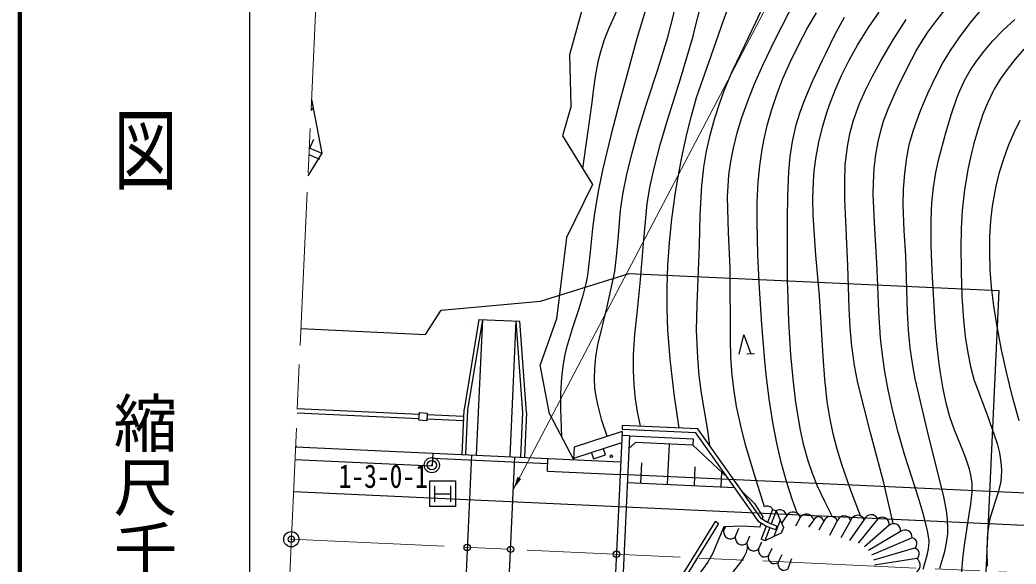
# Model space of a CAD drawing. Units: millimetres at full size, sheet at 1:1000; details may follow other scales. Extents: x 40000 to 680000, y 20000 to 380000.
# Drawn here: x 40000 to 118056, y 277463 to 320074 of the extents above; entities that cross this region are included whole.
import ezdxf
from ezdxf.enums import TextEntityAlignment as Align

# ---------------------------------------------------------------- set-up
doc = ezdxf.new("R2010")
doc.units = ezdxf.units.MM
doc.header["$LTSCALE"] = 1000
doc.header["$PDMODE"] = 32
doc.header["$PDSIZE"] = 500
doc.linetypes.add('CHAIN', pattern=[18.5, 12, -1.5, 3.5, -1.5])
for name, color, linetype, lineweight in [('M-BGD', 7, 'Continuous', 25), ('M-BMK', 2, 'CHAIN', 13), ('M-BMK-ROW', 30, 'Continuous', 25), ('M-BMK-SRVR', 3, 'Continuous', 25), ('M-STR-HTXT', 7, 'Continuous', 13), ('M-STR-STR1', 1, 'Continuous', 25), ('M-TTL', 2, 'Continuous', 140), ('M-TTL-BAND', 7, 'Continuous', 25)]:
    doc.layers.add(name, color=color, linetype=linetype, lineweight=lineweight)
doc.layers.add('M-OTRS1', color=6, linetype='Continuous')
doc.layers.add('M-OTRS2', color=6, linetype='Continuous')
doc.styles.add('@ＭＳ ゴシック', font='')
doc.styles.add('ＭＳ ゴシック', font='')
doc.styles.get('@ＭＳ ゴシック').set_extended_font_data('@MS Gothic')
doc.styles.get('ＭＳ ゴシック').set_extended_font_data('MS Gothic')

# ---------------------------------------------------------------- blocks, each defined once
blk = doc.blocks.new('BUHIN17')
at = {"color": 7, "linetype": 'Continuous', "lineweight": 25}
blk.add_line((-706, -282), (-595, -872), dxfattribs=at)
blk.add_lwpolyline([(-818, 311), (737, 139), (-649, -588)], dxfattribs=at)
blk = doc.blocks.new('filled_arrow')
at = {"color": 0, "linetype": 'Continuous', "lineweight": -2}
blk.add_solid([(7.5, 1.25), (0, 0), (7.5, -1.25)], dxfattribs=at)
blk = doc.blocks.new('BUHIN20')
at = {"color": 3, "linetype": 'Continuous', "lineweight": 25}
blk.add_circle((0, 0), 597, dxfattribs=at)

msp = doc.modelspace()

# ---------------------------------------------------------------- linework, layer by layer
at = {"layer": 'M-BGD'}
for p, q in [((83102, 317378), (84315, 321839)), ((83199, 313355), (83102, 317378)), ((62847, 313834), (63660, 309640)), ((62808, 312977), (62977, 313164)), ((83199, 313355), (82508, 310997)), ((62729, 310040), (63023, 310725)), ((82508, 310997), (84864, 307192)), ((62674, 310063), (63660, 309640)), ((63660, 309640), (62572, 307853)), ((62649, 309530), (63463, 309181)), ((84864, 307192), (82816, 303041)), ((82816, 303041), (82032, 296656)), ((75967, 296624), (74797, 289580)), ((75967, 296624), (79168, 296477)), ((82032, 296656), (80762, 293065)), ((75093, 289531), (76269, 296610)), ((75781, 285996), (76269, 296610)), ((78866, 296491), (78379, 285877)), ((78866, 296491), (79388, 289333)), ((79689, 289337), (79168, 296477)), ((81491, 289237), (80762, 293065)), ((71290, 289170), (61733, 289608)), ((61719, 289309), (71271, 288870)), ((71896, 288841), (74755, 288710)), ((74769, 289010), (71914, 289141)), ((74793, 289544), (74633, 286049)), ((74932, 286035), (75093, 289531)), ((79388, 289333), (79228, 285838)), ((79689, 289337), (79528, 285824)), ((81491, 289237), (83374, 285647)), ((87200, 288312), (87186, 288012)), ((93112, 288041), (87200, 288312)), ((98120, 281001), (93112, 288041)), ((87179, 287850), (83418, 286621)), ((87763, 287500), (86951, 269819)), ((87179, 287850), (87024, 284479)), ((87763, 287500), (87164, 287528)), ((92952, 287748), (87186, 288012)), ((87763, 287500), (92758, 287271)), ((92758, 287271), (92735, 286771)), ((97909, 280780), (92952, 287748)), ((61597, 286648), (87070, 285478)), ((61652, 286645), (61657, 286751)), ((83418, 286621), (83374, 285647)), ((87138, 286956), (83377, 285727)), ((88240, 286978), (87717, 286501)), ((92735, 286771), (88240, 286978)), ((90746, 283709), (90891, 286856)), ((95466, 284215), (92735, 286771)), ((72339, 285153), (72385, 286152)), ((72367, 285753), (81357, 285340)), ((81330, 284740), (81376, 285739)), ((61551, 285649), (72339, 285153)), ((88646, 283806), (88718, 285379)), ((92846, 283613), (92914, 285078)), ((81330, 284740), (87024, 284479)), ((94946, 283516), (95000, 284678)), ((72498, 283599), (72498, 282349)), ((73748, 283599), (73748, 282349)), ((87596, 283854), (95997, 283468)), ((61436, 283151), (86909, 281981)), ((72498, 282974), (73748, 282974)), ((96574, 283174), (97551, 282219)), ((97551, 282219), (98218, 281162)), ((98575, 280708), (98120, 281001)), ((98218, 281162), (98159, 280976)), ((98966, 281736), (98575, 280709)), ((99246, 281630), (98855, 280602)), ((98966, 281736), (99246, 281630)), ((99246, 281630), (99569, 280911)), ((100093, 281274), (99680, 280664)), ((101146, 281107), (100764, 280424)), ((94477, 280791), (91287, 275630)), ((94732, 280634), (91583, 275539)), ((95157, 280371), (94266, 278267)), ((94732, 280634), (94477, 280791)), ((95136, 280050), (95278, 280375)), ((96653, 280423), (95157, 280371)), ((96051, 279577), (96325, 280279)), ((97964, 280363), (96653, 280423)), ((98439, 280439), (97909, 280780)), ((98065, 280680), (97964, 280363)), ((98468, 280428), (98077, 279400)), ((98748, 280321), (98357, 279293)), ((99199, 280150), (98439, 280439)), ((99306, 280430), (98575, 280708)), ((99569, 280911), (99076, 279615)), ((99306, 280430), (99199, 280150)), ((99569, 280911), (99825, 280339)), ((99825, 280339), (99648, 279872)), ((102199, 280939), (101786, 280351)), ((102988, 280814), (102606, 280115)), ((104047, 280860), (103436, 279696)), ((105105, 280906), (104320, 279520)), ((106164, 280952), (105005, 279300)), ((107222, 280999), (105691, 279105)), ((108115, 280502), (106174, 278800)), ((96966, 279105), (97199, 279680)), ((99076, 279615), (98357, 279293)), ((99648, 279872), (99076, 279615)), ((109008, 280006), (106484, 278527)), ((109901, 279510), (106717, 278163)), ((97880, 278633), (98136, 279210)), ((98357, 279293), (98077, 279400)), ((98645, 278111), (98955, 278715)), ((110088, 278704), (106873, 277764)), ((94266, 278267), (93874, 277577)), ((99410, 277590), (99731, 278222)), ((100175, 277069), (100485, 277887)), ((110275, 277897), (106973, 277366)), ((93874, 277577), (93206, 276655))]:
    msp.add_line(p, q, dxfattribs=at)
for points in [[(89907, 323645), (89163, 321367), (88339, 318612), (87570, 315830), (87012, 313744), (86298, 311033), (85643, 308309), (85299, 306635), (85014, 304950), (84856, 303751), (84694, 301903), (84473, 300059), (84373, 299530), (84113, 298495), (83791, 297461), (83261, 295891), (82791, 294312), (82692, 293887), (82528, 292970), (82424, 292043), (82361, 290848), (82358, 289632), (82434, 287438)], [(86003, 287466), (85608, 288705), (85273, 289956), (85146, 290597), (85059, 291249), (85021, 292000), (85042, 292761), (85137, 293692), (85294, 294634), (85977, 297495), (86613, 300385), (86783, 301789), (86893, 303202), (87062, 305164), (87281, 306565), (87560, 307966), (87973, 309678), (88445, 311378), (89145, 313661), (89992, 316185), (90781, 318722), (91208, 320458), (91815, 323544)], [(88629, 288247), (88590, 288400), (88379, 289386), (88224, 290395), (88119, 291503), (88075, 292616), (88089, 293849), (88193, 295466), (88358, 297075), (88613, 299429), (88859, 302574), (89153, 305702), (89395, 307092), (89697, 308471), (90174, 310303), (90713, 312135), (91757, 315456), (92748, 318810), (92896, 319374), (93311, 321003), (93783, 322610), (94001, 323208), (94087, 323423)], [(91660, 288107), (91276, 290803), (90953, 293502), (90769, 295812), (90710, 297458), (90710, 299118), (90772, 300868), (90895, 302628), (91088, 304503), (91341, 306371), (91520, 307489), (91857, 309321), (92252, 311138), (92614, 312571), (93024, 314001), (94347, 317784), (95160, 320109), (96028, 322409), (96413, 323299)], [(94049, 286724), (93904, 287910), (93407, 290858), (93227, 292227), (93107, 293602), (93024, 295782), (93055, 297788), (93146, 299794), (93258, 302404), (93314, 304761), (93430, 307123), (93447, 307312), (93598, 308553), (93810, 309797), (94088, 311060), (94424, 312309), (94781, 313436), (95187, 314556), (95820, 316044), (96508, 317507), (97657, 319897), (99178, 323152)], [(87341, 322556), (87212, 322032), (86960, 321277), (86647, 320531), (86155, 319434), (85791, 318522), (85482, 317581), (85273, 316780), (85063, 315655), (84912, 314517), (84806, 313604), (84092, 308439)], [(98346, 281957), (97574, 284374), (96860, 286807), (96480, 288300), (96158, 289810), (95954, 291025), (95804, 292255), (95705, 293660), (95666, 295083), (95662, 300626), (95527, 303425), (95453, 306210), (95548, 307916), (95697, 308981), (95907, 310039), (96213, 311243), (96579, 312444), (96980, 313591), (97566, 315071), (98210, 316534), (99201, 318597), (100237, 320641), (101510, 323028)], [(110767, 277070), (111078, 278157), (111191, 278659), (111243, 279166), (111243, 279275), (111122, 280082), (110779, 281413), (110378, 282730), (109909, 284183), (109330, 285971), (108807, 287784), (108387, 289446), (108027, 291119), (107749, 292683), (107531, 294256), (107433, 295169), (107302, 297208), (107231, 299266), (107152, 301059), (106980, 303723), (106868, 306398), (106879, 307329), (106946, 308440), (107075, 309547), (107245, 310524), (107475, 311487), (107670, 312138), (108052, 313166), (108496, 314184), (108790, 314821), (109485, 316253), (110236, 317664), (110504, 318120), (111146, 319110), (111840, 320066), (112599, 321011)], [(112086, 277138), (112464, 278450), (112609, 279126), (112696, 279821), (112715, 280239), (112692, 280944), (112609, 281648), (112377, 282862), (111230, 287433), (110153, 291976), (109938, 293178), (109767, 294387), (109632, 295783), (109556, 297187), (109415, 301600), (109289, 303597), (109211, 305594), (109244, 306821), (109337, 308047), (109362, 308286), (109494, 309288), (109687, 310288), (109712, 310395), (109991, 311364), (110330, 312327), (110602, 313028), (111179, 314403), (111809, 315750), (112293, 316667), (112918, 317691), (113594, 318682), (114431, 319793), (115324, 320877)], [(100891, 281455), (100507, 282538), (100066, 283928), (99680, 285347), (99313, 286937), (99005, 288542), (98712, 290415), (98478, 292305), (98368, 293370), (98136, 296214), (97951, 299081), (97824, 301657), (97758, 304234), (97774, 305800), (97850, 307358), (97968, 308638), (98148, 309919), (98278, 310634), (98552, 311817), (98886, 312989), (99308, 314241), (99788, 315477), (100380, 316823), (101027, 318146), (101698, 319400), (102411, 320639)], [(103680, 281166), (103059, 282352), (102483, 283567), (102094, 284549), (101760, 285553), (101436, 286740), (101169, 287945), (100809, 290107), (100582, 291977), (100415, 293849), (100261, 296451), (100167, 299066), (100152, 299585), (100134, 304443), (100163, 306327), (100253, 308217), (100364, 309384), (100535, 310547), (100821, 311857), (101127, 312853), (101491, 313834), (102164, 315387), (102900, 316931), (103154, 317457), (103853, 318897), (104601, 320302)], [(105864, 281236), (105099, 283237), (104390, 285260), (104028, 286452), (103716, 287664), (103461, 288928), (103264, 290204), (103072, 291948), (102939, 293705), (102652, 298489), (102375, 301649), (102159, 304795), (102136, 306091), (102174, 307384), (102240, 308248), (102396, 309385), (102611, 310514), (102896, 311682), (103240, 312835), (103440, 313424), (103884, 314584), (104388, 315729), (104980, 316921), (105630, 318094), (105706, 318224), (106489, 319472), (107328, 320695)], [(108417, 280627), (107697, 283822), (106651, 287736), (105664, 291667), (105404, 293007), (105202, 294365), (105185, 294503), (105051, 296001), (104976, 297507), (104873, 300821), (104643, 306031), (104628, 307361), (104673, 308689), (104731, 309366), (104866, 310307), (105061, 311249), (105325, 312217), (105647, 313167), (105784, 313522), (106251, 314581), (106776, 315623), (107465, 316875), (108425, 318513), (109434, 320114)], [(113791, 276659), (113903, 278102), (113981, 278756), (114360, 281198), (114522, 282144), (114621, 283087), (114617, 283735), (114546, 284317), (114412, 284900), (114128, 285761), (113779, 286625), (113198, 288029), (112874, 288985), (112610, 289952), (112345, 291193), (112139, 292444), (112041, 293156), (111845, 294720), (111708, 296300), (111491, 300438), (111415, 302420), (111399, 304407), (111462, 305762), (111590, 306943), (111779, 308127), (112002, 309203), (112548, 311239), (112965, 312644), (113437, 314026), (113717, 314708), (114032, 315371), (114459, 316122), (114944, 316853), (115545, 317640), (116203, 318402), (117054, 319281), (117947, 320118)], [(118671, 317780), (117989, 317013), (117350, 316204), (116821, 315442), (116339, 314640), (116211, 314404), (115807, 313561), (115453, 312682), (115073, 311550), (114750, 310397), (114594, 309772), (114284, 308355), (114034, 306933), (113980, 306559), (113834, 305157), (113747, 303750), (113714, 302180), (113742, 300609), (113754, 300309), (113813, 298431), (113933, 296550), (114071, 295271), (114269, 293996), (114493, 292922), (114780, 291843), (114864, 291569), (115757, 289221), (116580, 286892), (116755, 286168), (116870, 285437), (116907, 284832), (116884, 284229), (116830, 283818), (116645, 283056), (116394, 282283), (115986, 280932), (115856, 280219), (115784, 279488), (115762, 278410), (115799, 277309)], [(118301, 288667), (117783, 290565), (117320, 292389), (116915, 294229), (116544, 296229), (116309, 297689), (116134, 299160), (116032, 300506), (115989, 301855), (116009, 303093), (116089, 304336), (116220, 305484), (116413, 306634), (116503, 307068), (116768, 308143), (117091, 309204), (117468, 310237), (117904, 311257), (118387, 312233)], [(84782, 286186), (84937, 285711), (85888, 286022), (85733, 286497)], [(93257, 274012), (93996, 274882), (95336, 276265), (95927, 276914), (96481, 277614), (96523, 277672), (96756, 278023), (96935, 278404), (97000, 278721), (97004, 278840)]]:
    msp.add_lwpolyline(points, dxfattribs=at)
for points in [[(71263, 288730), (71299, 289324), (71922, 289286), (71886, 288692)], [(72123, 281974), (72123, 283974), (74123, 283974), (74123, 281974)]]:
    msp.add_lwpolyline(points, close=True, dxfattribs=at)
msp.add_circle((86339, 285906), 99.5, dxfattribs=at)
for centre, radius, start, end in [((75094, 296334), 99.5, 242.31841, 243.82799), ((98560, 281519), 487, 24.6673, 116.02844), ((99531, 281129), 581, 14.39051, 120.08765), ((100584, 280962), 581, 14.39051, 147.55331), ((101636, 280795), 581, 14.39051, 147.55331), ((102571, 280733), 425, 10.98699, 150.95507), ((103527, 280611), 576, 25.5956, 159.4056), ((104586, 280658), 576, 25.5956, 159.4056), ((105644, 280704), 576, 25.5956, 159.4056), ((106703, 280750), 576, 25.5956, 159.4056), ((107572, 280578), 548, 352.11239, 129.7701), ((108465, 280081), 548, 352.11239, 129.7701), ((95687, 279995), 554, 174.26748, 311.10868), ((96602, 279522), 554, 174.26748, 311.10868), ((109359, 279585), 548, 352.11239, 129.7701), ((109848, 279073), 440, 303.0628, 83.03088), ((97516, 279050), 554, 174.26748, 311.10868), ((110035, 278266), 440, 303.0628, 83.03088), ((98358, 278511), 492, 165.74398, 305.71206), ((99122, 277990), 492, 165.74398, 305.71206), ((109892, 277374), 648, 288.62447, 53.82604), ((99887, 277469), 492, 165.74398, 305.71206)]:
    msp.add_arc(centre, radius, start, end, dxfattribs=at)
at = {"layer": 'M-BMK'}
msp.add_line((63363, 325058), (59163, 233718), dxfattribs=at)
msp.add_lwpolyline([(61264, 279405), (161158, 274812), (261053, 270219), (291954, 268798)], dxfattribs=at)
at = {"layer": 'M-BMK-ROW'}
for p, q in [((80800, 298040), (87730, 300223)), ((87730, 300223), (116705, 298892)), ((116705, 298892), (114776, 256937)), ((73002, 297338), (80800, 298040)), ((71780, 295451), (73002, 297338)), ((62022, 295899), (71780, 295451))]:
    msp.add_line(p, q, dxfattribs=at)
at = {"layer": 'M-BMK-SRVR'}
for radius in [597, 366, 18]:
    msp.add_circle((72278, 285208), radius, dxfattribs=at)
at = {"layer": 'M-OTRS1'}
msp.add_point((61264, 279405), dxfattribs=at)
at = {"layer": 'M-OTRS2'}
for p in [(75049, 278766), (78448, 278614), (86741, 278235)]:
    msp.add_point(p, dxfattribs=at)
at = {"layer": 'M-STR-HTXT'}
msp.add_lwpolyline([(78665, 283327), (102183, 328160), (125683, 328160)], dxfattribs=at)
at = {"layer": 'M-STR-STR1'}
for p, q in [((75382, 286014), (74877, 275026)), ((78276, 274870), (78781, 285858)), ((87024, 284477), (86530, 273739)), ((86909, 281980), (264675, 273807))]:
    msp.add_line(p, q, dxfattribs=at)
msp.add_lwpolyline([(292241, 275042), (261340, 276463), (161446, 281055), (87024, 284477)], dxfattribs=at)
at = {"layer": 'M-TTL'}
msp.add_line((40000, 380000), (40000, 20000), dxfattribs=at)
at = {"layer": 'M-TTL-BAND'}
msp.add_line((58000, 370000), (58000, 20000), dxfattribs=at)

# ---------------------------------------------------------------- block references
at = {"layer": 'M-BGD', "rotation": 82.51266}
msp.add_blockref('BUHIN17', (96767, 294658), dxfattribs=at)
at = {"layer": 'M-BMK-SRVR', "rotation": 82.51266}
msp.add_blockref('BUHIN20', (61264, 279405), dxfattribs=at)
at = {"layer": 'M-STR-HTXT', "xscale": 133, "yscale": 133, "rotation": 62.3}
msp.add_blockref('filled_arrow', (78665, 283327), dxfattribs=at)

# ---------------------------------------------------------------- texts
at = {"layer": 'M-BMK-SRVR', "style": 'ＭＳ ゴシック', "width": 0.8}
msp.add_text('1-3-0-1', height=1833, dxfattribs=at).set_placement((64977, 282880), align=Align.BOTTOM_LEFT)
at = {"layer": 'M-TTL-BAND', "style": '@ＭＳ ゴシック', "width": 1.4}
msp.add_text('平  面  図', height=3666, rotation=270, dxfattribs=at).set_placement((49777, 306475), align=Align.MIDDLE_RIGHT)
at = {"layer": 'M-TTL-BAND', "style": '@ＭＳ ゴシック'}
msp.add_text('縮尺千分の一', height=3666, rotation=270, dxfattribs=at).set_placement((49777, 261030), align=Align.MIDDLE_RIGHT)

doc.saveas('drawing.dxf')
